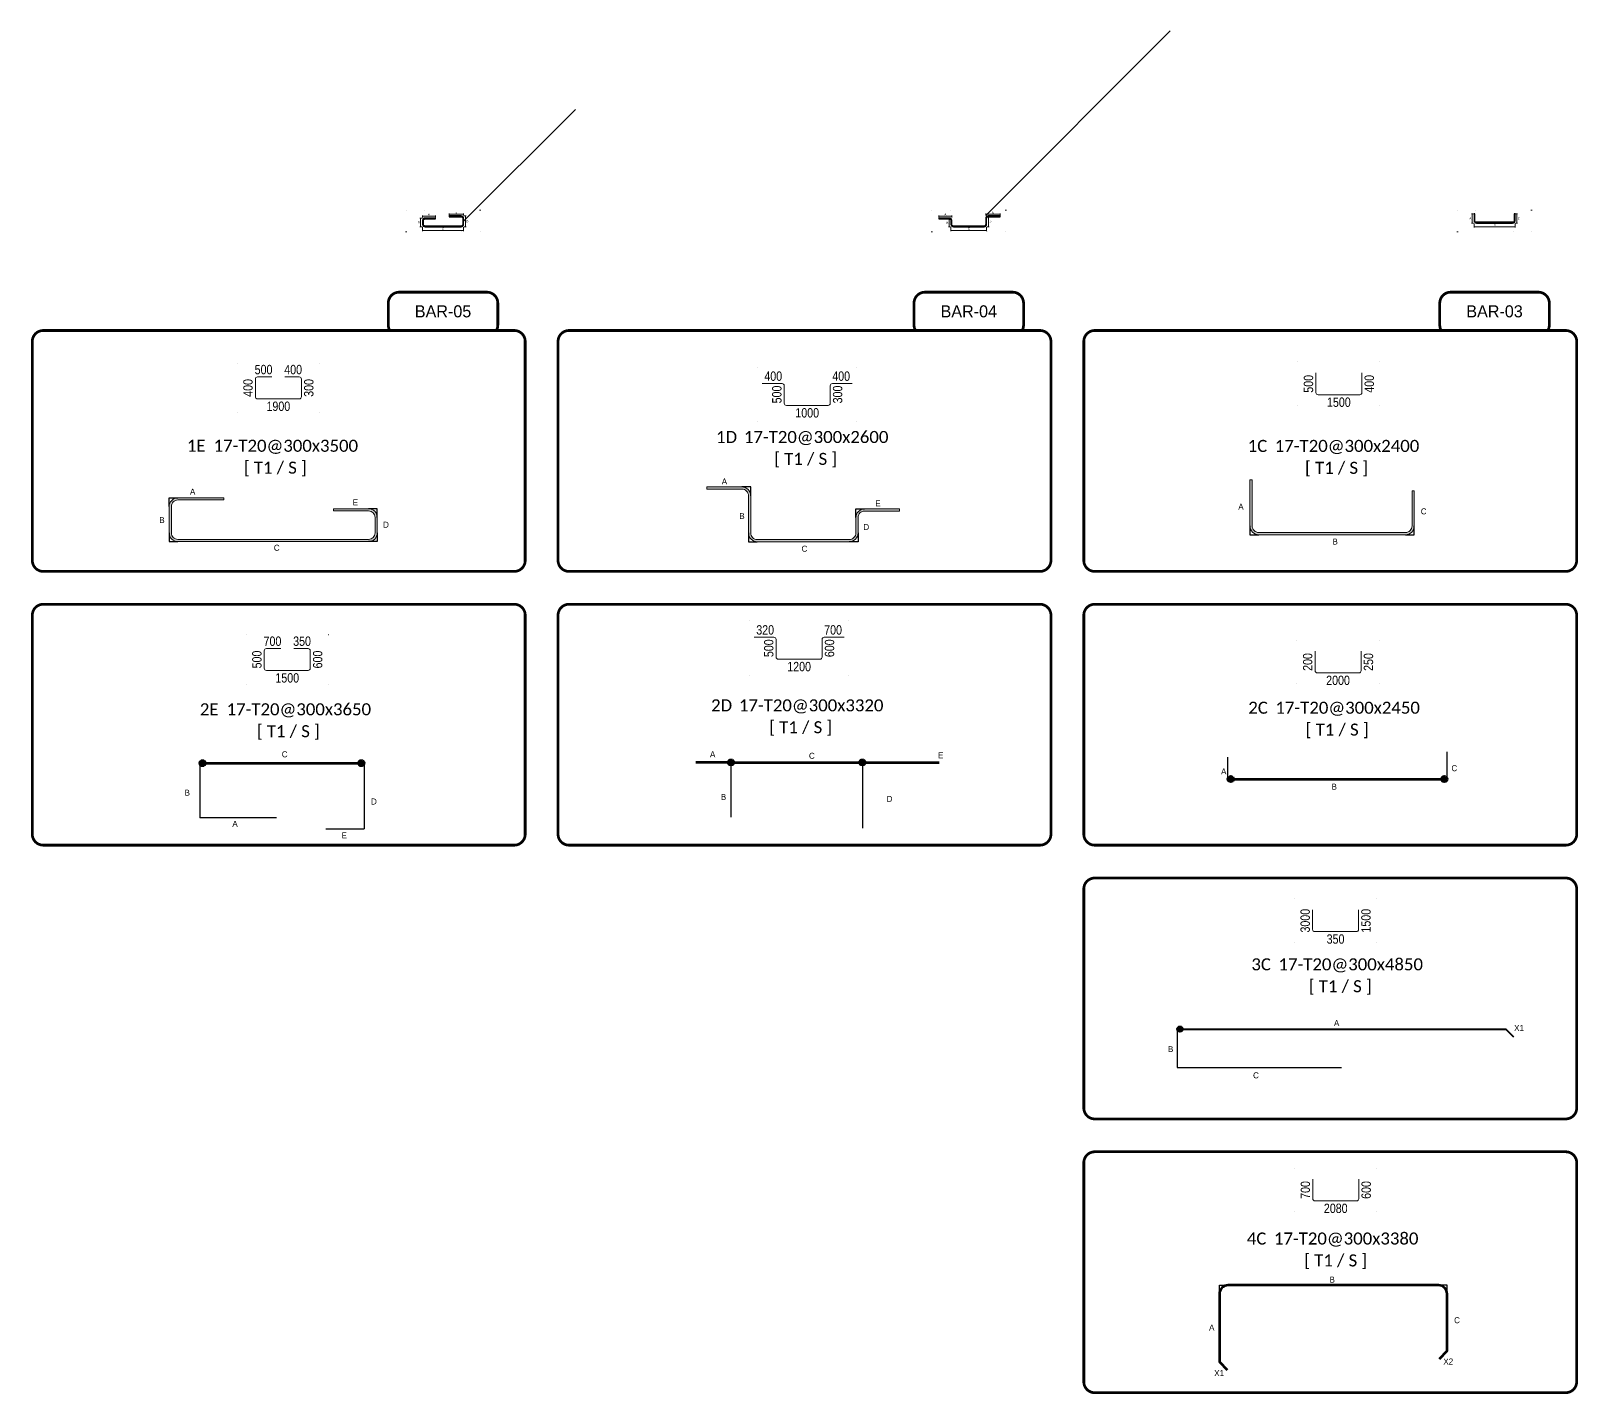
# Model space of a CAD drawing. Header units: millimetres. Extents: x -60174 to 9129, y -15592 to -3144.
# Drawn here: x -18041 to -3916, y -15592 to -3144 of the extents above; entities that cross this region are included whole.
import ezdxf
from ezdxf.enums import TextEntityAlignment as Align

# ---------------------------------------------------------------- set-up
doc = ezdxf.new("R2010")
doc.units = ezdxf.units.MM
doc.header["$LTSCALE"] = 80
doc.linetypes.add('DOT', pattern=[6.35, 0, -6.35])
for name, color, linetype, lineweight in [('S-ANNO-MARK', 2, 'Continuous', 5), ('S-ANNO-TEXT', 3, 'Continuous', 15), ('S-BAR-EXCEL', 4, 'Continuous', 30), ('S-BAR-SEC-HTCH-EXCEL', 253, 'Continuous', 5), ('S-RBAR-SECT', 4, 'Continuous', 9), ('S-RBAR-SECT-HTCH', 252, 'Continuous', 5), ('S-RBAR-TEXT', 3, 'Continuous', 9), ('S-REBAR-MARK', 124, 'Continuous', 9), ('S-REBAR-SHAP', 220, 'Continuous', 9), ('S-SLAB-RBAR', 6, 'Continuous', 53), ('S-WALL-RBAR-CS-H', 6, 'Continuous', 40)]:
    doc.layers.add(name, color=color, linetype=linetype, lineweight=lineweight)
doc.styles.add('ARIAL Narrow', font='ARIALN.TTF')
doc.styles.add('ARIAL ROUNDED', font='ARLRDBD.TTF')
doc.styles.add('CALIBRI', font='calibri.ttf')
doc.styles.get("Standard").update_dxf_attribs({"font": 'arial.ttf'})

# ---------------------------------------------------------------- blocks, each defined once
blk = doc.blocks.new('*U2')
at = {"layer": 'S-SLAB-RBAR'}
h = blk.add_hatch(color=0, dxfattribs=at)
h.dxf.hatch_style = 1
edge = h.paths.add_edge_path()
edge.add_arc((-206, 0), 25, 0, 360)
h = blk.add_hatch(color=0, dxfattribs=at)
h.dxf.hatch_style = 1
edge = h.paths.add_edge_path()
edge.add_arc((1744, 0), 25, 0, 360)
at = {"layer": 'Defpoints'}
for points in [[(-231, 0), (-231, 200)], [(1769, 0), (1769, 250)]]:
    blk.add_lwpolyline(points, dxfattribs=at)
at = {"layer": 'S-SLAB-RBAR', "color": 0}
blk.add_lwpolyline([(-231, 0), (1769, 0)], dxfattribs=at)
for centre in [(-206, 0), (1744, 0)]:
    blk.add_circle(centre, 25, dxfattribs=at)
blk = doc.blocks.new('BAR-03-01')
at = {"layer": 'S-RBAR-SECT-HTCH'}
h = blk.add_hatch(color=256, dxfattribs=at)
h.dxf.hatch_style = 1
edge = h.paths.add_edge_path()
edge.add_line((750, 400), (750, 80))
edge.add_arc((670, 80), 80, -90, 0, ccw=False)
edge.add_line((670, 0), (-670, 0))
edge.add_arc((-670, 80), 80, 180, 270, ccw=False)
edge.add_line((-750, 80), (-750, 500))
edge.add_line((-750, 500), (-730, 500))
edge.add_line((-730, 500), (-730, 80))
edge.add_arc((-670, 80), 60, 180, 270)
edge.add_line((-670, 20), (670, 20))
edge.add_arc((670, 80), 60, 270, 360)
edge.add_line((730, 80), (730, 400))
edge.add_line((730, 400), (750, 400))
at = {"layer": 'Defpoints'}
for points in [[(-750, 80), (-750, 0), (-670, 0)], [(670, 0), (750, 0), (750, 80)]]:
    blk.add_lwpolyline(points, dxfattribs=at)
at = {"layer": 'S-RBAR-SECT', "color": 0}
blk.add_lwpolyline([(750, 400), (750, 80, -0.414214), (670, 0), (-670, 0, -0.414214), (-750, 80), (-750, 500), (-730, 500), (-730, 80, 0.414214), (-670, 20), (670, 20, 0.414214), (730, 80), (730, 400)], format="xyb", close=True, dxfattribs=at)
blk = doc.blocks.new('EXCEL-03')
at = {"layer": 'S-BAR-SEC-HTCH-EXCEL'}
h = blk.add_hatch(color=256, dxfattribs=at)
h.dxf.hatch_style = 1
h.paths.add_polyline_path([(502, -119, 0.414214), (525, -96), (525, -36), (518, -36), (518, -96, -0.414214), (502, -111), (172, -111, -0.414214), (158, -96), (158, -36), (150, -36), (150, -96, 0.414214), (172, -119)])
at = {"linetype": 'DOT'}
blk.add_lwpolyline([(0, -200), (675, -200), (675, 0), (0, 0)], close=True, dxfattribs=at)
at = {"layer": 'S-ANNO-MARK', "color": 7}
for p, q in [((146, -36), (127, -36)), ((146, -119), (127, -119)), ((133, -119), (133, -36)), ((150, -123), (150, -158)), ((525, -123), (525, -158)), ((529, -36), (548, -36)), ((529, -119), (548, -119)), ((542, -119), (542, -36)), ((525, -152), (150, -152))]:
    blk.add_line(p, q, dxfattribs=at)
for points in [[(138, -49), (128, -49), (133, -36)], [(138, -106), (128, -106), (133, -119)], [(537, -49), (546, -49), (542, -36)], [(537, -106), (546, -106), (542, -119)], [(163, -147), (163, -156), (150, -152)], [(512, -147), (512, -156), (525, -152)]]:
    blk.add_solid(points, dxfattribs=at)
at = {"layer": 'S-BAR-EXCEL', "color": 7}
blk.add_lwpolyline([(158, -36), (150, -36), (150, -96, 0.414214), (172, -119), (502, -119, 0.414214), (525, -96), (525, -36), (518, -36), (518, -96, -0.414214), (502, -111), (172, -111, -0.414214), (158, -96)], format="xyb", close=True, dxfattribs=at)
at = {"layer": 'S-ANNO-TEXT', "color": 7}
for s, p in [('A', (117, -77)), ('B', (338, -135)), ('C', (559, -77))]:
    blk.add_text(s, height=18.8, dxfattribs=at).set_placement(p, align=Align.MIDDLE_CENTER)
blk = doc.blocks.new('EXCEL-04')
at = {"layer": 'S-BAR-SEC-HTCH-EXCEL'}
h = blk.add_hatch(color=256, dxfattribs=at)
h.dxf.hatch_style = 1
edge = h.paths.add_edge_path()
edge.add_arc((160, -96), 15, 0, 90, ccw=False)
edge.add_line((175, -96), (175, -131))
edge.add_arc((198, -131), 22.5, 180, 270)
edge.add_line((198, -153), (478, -153))
edge.add_arc((478, -131), 22.5, 270, 360)
edge.add_line((500, -131), (500, -76))
edge.add_arc((515, -76), 15, 90, 180, ccw=False)
edge.add_line((515, -61), (625, -61))
edge.add_line((625, -61), (625, -53))
edge.add_line((625, -53), (515, -53))
edge.add_arc((515, -76), 22.5, 90, 180)
edge.add_line((492, -76), (492, -131))
edge.add_arc((478, -131), 15, -90, 0, ccw=False)
edge.add_line((478, -146), (198, -146))
edge.add_arc((198, -131), 15, 180, 270, ccw=False)
edge.add_line((182, -131), (182, -96))
edge.add_arc((160, -96), 22.5, 0, 90)
edge.add_line((160, -73), (65, -73))
edge.add_line((65, -73), (65, -81))
edge.add_line((65, -81), (160, -81))
at = {"linetype": 'DOT'}
blk.add_lwpolyline([(0, -200), (675, -200), (675, 0), (0, 0)], close=True, dxfattribs=at)
at = {"layer": 'S-ANNO-MARK', "color": 7}
for p, q in [((65, -69), (65, -51)), ((182, -57), (65, -57)), ((158, -153), (158, -81)), ((182, -69), (182, -51)), ((492, -49), (492, -31)), ((492, -37), (625, -37)), ((517, -153), (517, -61)), ((625, -49), (625, -31)), ((171, -153), (152, -153)), ((175, -157), (175, -192)), ((500, -186), (175, -186)), ((500, -157), (500, -192)), ((504, -153), (523, -153))]:
    blk.add_line(p, q, dxfattribs=at)
for points in [[(78, -52), (78, -61), (65, -57)], [(163, -94), (154, -94), (158, -81)], [(163, -140), (154, -140), (158, -153)], [(170, -52), (170, -61), (182, -57)], [(506, -32), (506, -41), (492, -37)], [(512, -74), (522, -74), (517, -61)], [(512, -140), (522, -140), (517, -153)], [(612, -32), (612, -41), (625, -37)], [(188, -182), (188, -191), (175, -186)], [(487, -182), (487, -191), (500, -186)]]:
    blk.add_solid(points, dxfattribs=at)
at = {"layer": 'S-BAR-EXCEL', "color": 7}
blk.add_lwpolyline([(160, -81, -0.414214), (175, -96), (175, -131, 0.414214), (198, -153), (478, -153, 0.414214), (500, -131), (500, -76, -0.414214), (515, -61), (625, -61), (625, -53), (515, -53, 0.414214), (492, -76), (492, -131, -0.414214), (478, -146), (198, -146, -0.414214), (182, -131), (182, -96, 0.414214), (160, -73), (65, -73), (65, -81)], format="xyb", close=True, dxfattribs=at)
at = {"layer": 'S-ANNO-TEXT', "color": 7}
for s, p in [('A', (124, -40)), ('B', (142, -117)), ('D', (534, -102)), ('E', (559, -20)), ('C', (338, -170))]:
    blk.add_text(s, height=18.8, dxfattribs=at).set_placement(p, align=Align.MIDDLE_CENTER)
blk = doc.blocks.new('EXCEL-05')
at = {"layer": 'S-BAR-SEC-HTCH-EXCEL'}
h = blk.add_hatch(color=256, dxfattribs=at)
h.dxf.hatch_style = 1
edge = h.paths.add_edge_path()
edge.add_arc((-29927, -4828), 22.5, 180, 270)
edge.add_line((-29927, -4850), (-29597, -4850))
edge.add_arc((-29597, -4828), 22.5, 270, 360)
edge.add_line((-29575, -4828), (-29575, -4773))
edge.add_arc((-29597, -4773), 22.5, 0, 90)
edge.add_line((-29597, -4750), (-29707, -4750))
edge.add_line((-29707, -4750), (-29707, -4758))
edge.add_line((-29707, -4758), (-29597, -4758))
edge.add_arc((-29597, -4773), 15, 0, 90, ccw=False)
edge.add_line((-29582, -4773), (-29582, -4828))
edge.add_arc((-29597, -4828), 15, -90, 0, ccw=False)
edge.add_line((-29597, -4843), (-29927, -4843))
edge.add_arc((-29927, -4828), 15, 180, 270, ccw=False)
edge.add_line((-29942, -4828), (-29942, -4793))
edge.add_arc((-29927, -4793), 15, 90, 180, ccw=False)
edge.add_line((-29927, -4778), (-29832, -4778))
edge.add_line((-29832, -4778), (-29832, -4770))
edge.add_line((-29832, -4770), (-29927, -4770))
edge.add_arc((-29927, -4793), 22.5, 90, 180)
edge.add_line((-29950, -4793), (-29950, -4828))
at = {"linetype": 'DOT'}
blk.add_lwpolyline([(-30100, -4897), (-29425, -4897), (-29425, -4697), (-30100, -4697)], close=True, dxfattribs=at)
at = {"layer": 'S-ANNO-MARK', "color": 7}
for p, q in [((-29954, -4770), (-29973, -4770)), ((-29967, -4850), (-29967, -4770)), ((-29950, -4766), (-29950, -4748)), ((-29950, -4754), (-29832, -4754)), ((-29832, -4766), (-29832, -4748)), ((-29707, -4746), (-29707, -4728)), ((-29575, -4734), (-29707, -4734)), ((-29575, -4746), (-29575, -4728)), ((-29571, -4750), (-29552, -4750)), ((-29558, -4850), (-29558, -4750)), ((-29954, -4850), (-29973, -4850)), ((-29950, -4854), (-29950, -4889)), ((-29575, -4883), (-29950, -4883)), ((-29575, -4854), (-29575, -4889)), ((-29571, -4850), (-29552, -4850))]:
    blk.add_line(p, q, dxfattribs=at)
for points in [[(-29962, -4783), (-29971, -4783), (-29967, -4770)], [(-29937, -4749), (-29937, -4758), (-29950, -4754)], [(-29845, -4749), (-29845, -4758), (-29832, -4754)], [(-29694, -4729), (-29694, -4738), (-29707, -4734)], [(-29588, -4729), (-29588, -4738), (-29575, -4734)], [(-29562, -4763), (-29553, -4763), (-29558, -4750)], [(-29962, -4837), (-29971, -4837), (-29967, -4850)], [(-29937, -4879), (-29937, -4888), (-29950, -4883)], [(-29588, -4879), (-29588, -4888), (-29575, -4883)], [(-29562, -4837), (-29553, -4837), (-29558, -4850)]]:
    blk.add_solid(points, dxfattribs=at)
at = {"layer": 'S-BAR-EXCEL', "color": 7}
blk.add_lwpolyline([(-29950, -4828, 0.414214), (-29927, -4850), (-29597, -4850, 0.414214), (-29575, -4828), (-29575, -4773, 0.414214), (-29597, -4750), (-29707, -4750), (-29707, -4758), (-29597, -4758, -0.414214), (-29582, -4773), (-29582, -4828, -0.414214), (-29597, -4843), (-29927, -4843, -0.414214), (-29942, -4828), (-29942, -4793, -0.414214), (-29927, -4778), (-29832, -4778), (-29832, -4770), (-29927, -4770, 0.414214), (-29950, -4793)], format="xyb", close=True, dxfattribs=at)
at = {"layer": 'S-ANNO-TEXT', "color": 7}
for s, p in [('B', (-29983, -4810)), ('A', (-29892, -4737)), ('E', (-29642, -4717)), ('D', (-29541, -4800)), ('C', (-29762, -4868))]:
    blk.add_text(s, height=18.8, dxfattribs=at).set_placement(p, align=Align.MIDDLE_CENTER)
blk = doc.blocks.new('*U38')
at = {"layer": 'Defpoints'}
for points in [[(-1040, -80), (-1040, 0), (-960, 0)], [(1040, -80), (1040, 0), (960, 0)]]:
    blk.add_lwpolyline(points, dxfattribs=at)
at = {"layer": 'S-SLAB-RBAR', "color": 0}
blk.add_lwpolyline([(969, -671), (1040, -600), (1040, -80, 0.414214), (960, 0), (-960, 0, 0.414214), (-1040, -80), (-1040, -700), (-969, -771)], format="xyb", dxfattribs=at)
blk = doc.blocks.new('*U40')
at = {"layer": 'S-SLAB-RBAR'}
h = blk.add_hatch(color=0, dxfattribs=at)
h.dxf.hatch_style = 1
edge = h.paths.add_edge_path()
edge.add_arc((-750, 0), 25, 0, 360)
h = blk.add_hatch(color=0, dxfattribs=at)
h.dxf.hatch_style = 1
edge = h.paths.add_edge_path()
edge.add_arc((450, 0), 25, 0, 360)
at = {"layer": 'Defpoints'}
for points in [[(-750, 0), (-750, -500)], [(450, 0), (450, -600)]]:
    blk.add_lwpolyline(points, dxfattribs=at)
at = {"layer": 'S-SLAB-RBAR', "color": 0}
for points in [[(-750, 0), (-1070, 0)], [(-750, 0), (450, 0)], [(450, 0), (1150, 0)]]:
    blk.add_lwpolyline(points, dxfattribs=at)
for centre in [(-750, 0), (450, 0)]:
    blk.add_circle(centre, 25, dxfattribs=at)
blk = doc.blocks.new('*U42')
at = {"layer": 'S-SLAB-RBAR'}
h = blk.add_hatch(color=0, dxfattribs=at)
h.dxf.hatch_style = 1
edge = h.paths.add_edge_path()
edge.add_arc((-725, 0), 25, 0, 360)
h = blk.add_hatch(color=0, dxfattribs=at)
h.dxf.hatch_style = 1
edge = h.paths.add_edge_path()
edge.add_arc((725, 0), 25, 0, 360)
at = {"layer": 'Defpoints'}
for points in [[(-750, 0), (-750, -500)], [(750, 0), (750, -600)], [(-50, -500), (-750, -500)], [(400, -600), (750, -600)]]:
    blk.add_lwpolyline(points, dxfattribs=at)
at = {"layer": 'S-SLAB-RBAR', "color": 0}
blk.add_lwpolyline([(-750, 0), (750, 0)], dxfattribs=at)
for centre in [(-725, 0), (725, 0)]:
    blk.add_circle(centre, 25, dxfattribs=at)
blk = doc.blocks.new('BAR-INFO')
at = {"style": 'CALIBRI', "flags": 1}
for tag, p in [('BAR_SHAPE', (228, -345)), ('VARIABLES', (228, -545)), ('A', (228, -745)), ('B', (228, -945)), ('C', (228, -1145)), ('D', (228, -1345)), ('E', (228, -1545)), ('F', (228, -1745)), ('G', (228, -1945)), ('H', (228, -2145)), ('Y1', (228, -2345)), ('Y2', (228, -2545)), ('Y3', (228, -2745)), ('Y4', (228, -2945)), ('R1', (228, -3145)), ('R2', (228, -3345)), ('R3', (228, -3545))]:
    blk.add_attdef(tag, text='', height=110, dxfattribs=at).set_placement(p, align=Align.MIDDLE_LEFT)
at = {"layer": 'S-RBAR-TEXT', "style": 'CALIBRI'}
for tag, p in [('BAR_INFO', (1225, 55)), ('BAR_LOCATION', (783, -145))]:
    blk.add_attdef(tag, text='', height=110, dxfattribs=at).set_placement(p, align=Align.MIDDLE_CENTER)
at = {"layer": 'S-REBAR-MARK', "style": 'CALIBRI'}
blk.add_attdef('BAR_MARK', text='', height=110, dxfattribs=at).set_placement((404, 55), align=Align.MIDDLE_CENTER)
blk = doc.blocks.new('*U80')
at = {"layer": 'Defpoints', "linetype": 'DOT', "ltscale": 100}
blk.add_lwpolyline([(-375, -200), (375, -200), (375, 200), (-375, 200)], close=True, dxfattribs=at)
at = {"layer": 'S-REBAR-SHAP'}
blk.add_lwpolyline([(-210, 100), (-210, -80, 0.4142136), (-190, -100), (190, -100, 0.4142136), (210, -80), (210, 100)], format="xyb", dxfattribs=at)
at = {"layer": 'S-RBAR-TEXT', "style": 'ARIAL Narrow'}
for tag, p in [('A', (-277.5, 0)), ('C', (277.5, 0))]:
    blk.add_attdef(tag, text='', height=85, rotation=90, dxfattribs=at).set_placement(p, align=Align.MIDDLE_CENTER)
blk.add_attdef('B', text='', height=85, dxfattribs=at).set_placement((0, -167.5), align=Align.MIDDLE_CENTER)
blk = doc.blocks.new('*U69')
at = {"layer": 'S-RBAR-SECT-HTCH'}
h = blk.add_hatch(color=256, dxfattribs=at)
h.dxf.hatch_style = 1
edge = h.paths.add_edge_path()
edge.add_line((-691, 500), (-1011, 500))
edge.add_line((-1011, 500), (-1011, 480))
edge.add_line((-1011, 480), (-691, 480))
edge.add_arc((-691, 420), 60, 0, 90, ccw=False)
edge.add_line((-631, 420), (-631, 80))
edge.add_arc((-551, 80), 80, 180, 270)
edge.add_line((-551, 0), (289, 0))
edge.add_arc((289, 80), 80, 270, 360)
edge.add_line((369, 80), (369, 220))
edge.add_arc((429, 220), 60, 90, 180, ccw=False)
edge.add_line((429, 280), (749, 280))
edge.add_line((749, 280), (749, 300))
edge.add_line((749, 300), (429, 300))
edge.add_arc((429, 220), 80, 90, 180)
edge.add_line((349, 220), (349, 80))
edge.add_arc((289, 80), 60, -90, 0, ccw=False)
edge.add_line((289, 20), (-551, 20))
edge.add_arc((-551, 80), 60, 180, 270, ccw=False)
edge.add_line((-611, 80), (-611, 420))
edge.add_arc((-691, 420), 80, 0, 90)
at = {"layer": 'Defpoints'}
for points in [[(-611, 420), (-611, 500), (-691, 500)], [(349, 220), (349, 300), (429, 300)], [(-631, 80), (-631, 0), (-551, 0)], [(369, 80), (369, 0), (289, 0)]]:
    blk.add_lwpolyline(points, dxfattribs=at)
at = {"layer": 'S-RBAR-SECT', "color": 0}
blk.add_lwpolyline([(-691, 500), (-1011, 500), (-1011, 480), (-691, 480, -0.414214), (-631, 420), (-631, 80, 0.414214), (-551, 0), (289, 0, 0.414214), (369, 80), (369, 220, -0.414214), (429, 280), (749, 280), (749, 300), (429, 300, 0.414214), (349, 220), (349, 80, -0.414214), (289, 20), (-551, 20, -0.414214), (-611, 80), (-611, 420, 0.414214)], format="xyb", close=True, dxfattribs=at)
blk = doc.blocks.new('SHAPE-04')
at = {"layer": 'Defpoints', "linetype": 'DOT', "ltscale": 100}
blk.add_lwpolyline([(-450, -150), (450, -150), (450, 350), (-450, 350)], close=True, dxfattribs=at)
at = {"layer": 'S-REBAR-SHAP'}
blk.add_lwpolyline([(-410, 200), (-230, 200, -0.4142136), (-210, 180), (-210, 20, 0.4142136), (-190, 0), (190, 0, 0.4142136), (210, 20), (210, 180, -0.4142136), (230, 200), (410, 200)], format="xyb", dxfattribs=at)
at = {"layer": 'S-RBAR-TEXT', "style": 'ARIAL Narrow'}
for tag, p in [('A', (-310, 267.5)), ('E', (310, 267.5)), ('C', (0, -67.5))]:
    blk.add_attdef(tag, text='', height=85, dxfattribs=at).set_placement(p, align=Align.MIDDLE_CENTER)
for tag, p in [('B', (-277.5, 100)), ('D', (277.5, 100))]:
    blk.add_attdef(tag, text='', height=85, rotation=90, dxfattribs=at).set_placement(p, align=Align.MIDDLE_CENTER)
blk = doc.blocks.new('BAR-05-01')
at = {"layer": 'S-RBAR-SECT-HTCH'}
h = blk.add_hatch(color=256, dxfattribs=at)
h.dxf.hatch_style = 1
edge = h.paths.add_edge_path()
edge.add_arc((-870, 320), 60, 90, 180, ccw=False)
edge.add_line((-870, 380), (-450, 380))
edge.add_line((-450, 380), (-450, 400))
edge.add_line((-450, 400), (-870, 400))
edge.add_arc((-870, 320), 80, 90, 180)
edge.add_line((-950, 320), (-950, 80))
edge.add_arc((-870, 80), 80, 180, 270)
edge.add_line((-870, 0), (870, 0))
edge.add_arc((870, 80), 80, 270, 360)
edge.add_line((950, 80), (950, 220))
edge.add_arc((870, 220), 80, 0, 90)
edge.add_line((870, 300), (550, 300))
edge.add_line((550, 300), (550, 280))
edge.add_line((550, 280), (870, 280))
edge.add_arc((870, 220), 60, 0, 90, ccw=False)
edge.add_line((930, 220), (930, 80))
edge.add_arc((870, 80), 60, -90, 0, ccw=False)
edge.add_line((870, 20), (-870, 20))
edge.add_arc((-870, 80), 60, 180, 270, ccw=False)
edge.add_line((-930, 80), (-930, 320))
at = {"layer": 'Defpoints'}
for points in [[(-950, 320), (-950, 400), (-870, 400)], [(950, 220), (950, 300), (870, 300)], [(-950, 80), (-950, 0), (-870, 0)], [(950, 80), (950, 0), (870, 0)]]:
    blk.add_lwpolyline(points, dxfattribs=at)
at = {"layer": 'S-RBAR-SECT', "color": 0}
blk.add_lwpolyline([(-930, 320, -0.414214), (-870, 380), (-450, 380), (-450, 400), (-870, 400, 0.414214), (-950, 320), (-950, 80, 0.414214), (-870, 0), (870, 0, 0.414214), (950, 80), (950, 220, 0.414214), (870, 300), (550, 300), (550, 280), (870, 280, -0.414214), (930, 220), (930, 80, -0.414214), (870, 20), (-870, 20, -0.414214), (-930, 80)], format="xyb", close=True, dxfattribs=at)
blk = doc.blocks.new('SHAPE-05')
at = {"layer": 'Defpoints', "linetype": 'DOT', "ltscale": 100}
blk.add_lwpolyline([(-375, -125), (375, -125), (375, 325), (-375, 325)], close=True, dxfattribs=at)
at = {"layer": 'S-REBAR-SHAP'}
blk.add_lwpolyline([(-60, 200), (-190, 200, 0.4142136), (-210, 180), (-210, 20, 0.4142136), (-190, 0), (190, 0, 0.4142136), (210, 20), (210, 180, 0.4142136), (190, 200), (60, 200)], format="xyb", dxfattribs=at)
at = {"layer": 'S-RBAR-TEXT', "style": 'ARIAL Narrow'}
for tag, p in [('A', (-135, 267.5)), ('E', (135, 267.5)), ('C', (0, -67.5))]:
    blk.add_attdef(tag, text='', height=85, dxfattribs=at).set_placement(p, align=Align.MIDDLE_CENTER)
for tag, p in [('B', (-277.5, 100)), ('D', (277.5, 100))]:
    blk.add_attdef(tag, text='', height=85, rotation=90, dxfattribs=at).set_placement(p, align=Align.MIDDLE_CENTER)
blk = doc.blocks.new('*U84')
at = {"layer": 'S-WALL-RBAR-CS-H'}
h = blk.add_hatch(color=0, dxfattribs=at)
h.dxf.hatch_style = 1
edge = h.paths.add_edge_path()
edge.add_arc((-1475, 0), 25, 0, 360)
at = {"layer": 'Defpoints'}
for points in [[(-1500, 0), (-1500, -350)], [(-1500, -350), (0, -350)]]:
    blk.add_lwpolyline(points, dxfattribs=at)
at = {"layer": 'S-WALL-RBAR-CS-H', "color": 0}
blk.add_lwpolyline([(-1500, 0), (1500, 0), (1571, -71)], dxfattribs=at)
blk.add_circle((-1475, 0), 25, dxfattribs=at)
blk = doc.blocks.new('SHAPE-03')
at = {"layer": 'Defpoints', "linetype": 'DOT', "ltscale": 100}
blk.add_lwpolyline([(-375, -200), (375, -200), (375, 200), (-375, 200)], close=True, dxfattribs=at)
at = {"layer": 'S-REBAR-SHAP'}
blk.add_lwpolyline([(-210, 100), (-210, -80, 0.4142136), (-190, -100), (190, -100, 0.4142136), (210, -80), (210, 100)], format="xyb", dxfattribs=at)
at = {"layer": 'S-RBAR-TEXT', "style": 'ARIAL Narrow'}
for tag, p in [('A', (-277.5, 0)), ('C', (277.5, 0))]:
    blk.add_attdef(tag, text='', height=85, rotation=90, dxfattribs=at).set_placement(p, align=Align.MIDDLE_CENTER)
blk.add_attdef('B', text='', height=85, dxfattribs=at).set_placement((0, -167.5), align=Align.MIDDLE_CENTER)

msp = doc.modelspace()

# ---------------------------------------------------------------- linework, layer by layer
at = {"color": 9, "true_color": 0xd19cc7}
for points in [[(-9323.458, -4828.958), (-7638.759, -3144.258)], [(-14090.958, -4882.958), (-13070.456, -3862.456)]]:
    msp.add_lwpolyline(points, dxfattribs=at)
at = {"layer": 'S-ANNO-MARK', "color": 251, "const_width": 25}
for points in [[(-13791.855, -5879.764, 0.131652498), (-13778.458, -5829.764), (-13778.458, -5629.764, 0.414213562), (-13878.458, -5529.764), (-14678.458, -5529.764, 0.414213562), (-14778.458, -5629.764), (-14778.458, -5829.764, 0.131652498), (-14765.06, -5879.764, 0.131652498)], [(-8991.855, -5879.764, 0.131652498), (-8978.458, -5829.764), (-8978.458, -5629.764, 0.414213562), (-9078.458, -5529.764), (-9878.458, -5529.764, 0.414213562), (-9978.458, -5629.764), (-9978.458, -5829.764, 0.131652498), (-9965.06, -5879.764, 0.131652498)], [(-4191.855, -5879.764, 0.131652498), (-4178.458, -5829.764), (-4178.458, -5629.764, 0.414213562), (-4278.458, -5529.764), (-5078.458, -5529.764, 0.414213562), (-5178.458, -5629.764), (-5178.458, -5829.764, 0.131652498), (-5165.06, -5879.764, 0.131652498)]]:
    msp.add_lwpolyline(points, format="xyb", dxfattribs=at)
for points in [[(-13628.458, -5879.764), (-17928.458, -5879.764, 0.414213562), (-18028.458, -5979.764), (-18028.458, -7979.764, 0.414213562), (-17928.458, -8079.764), (-13628.458, -8079.764, 0.414213562), (-13528.458, -7979.764), (-13528.458, -5979.764, 0.414213562)], [(-8828.458, -5879.764), (-13128.458, -5879.764, 0.414213562), (-13228.458, -5979.764), (-13228.458, -7979.764, 0.414213562), (-13128.458, -8079.764), (-8828.458, -8079.764, 0.414213562), (-8728.458, -7979.764), (-8728.458, -5979.764, 0.414213562)], [(-4028.458, -5879.764), (-8328.458, -5879.764, 0.414213562), (-8428.458, -5979.764), (-8428.458, -7979.764, 0.414213562), (-8328.458, -8079.764), (-4028.458, -8079.764, 0.414213562), (-3928.458, -7979.764), (-3928.458, -5979.764, 0.414213562)], [(-13628.458, -8379.764), (-17928.458, -8379.764, 0.414213562), (-18028.458, -8479.764), (-18028.458, -10479.764, 0.414213562), (-17928.458, -10579.764), (-13628.458, -10579.764, 0.414213562), (-13528.458, -10479.764), (-13528.458, -8479.764, 0.414213562)], [(-8828.458, -8379.764), (-13128.458, -8379.764, 0.414213562), (-13228.458, -8479.764), (-13228.458, -10479.764, 0.414213562), (-13128.458, -10579.764), (-8828.458, -10579.764, 0.414213562), (-8728.458, -10479.764), (-8728.458, -8479.764, 0.414213562)], [(-4028.458, -8379.764), (-8328.458, -8379.764, 0.414213562), (-8428.458, -8479.764), (-8428.458, -10479.764, 0.414213562), (-8328.458, -10579.764), (-4028.458, -10579.764, 0.414213562), (-3928.458, -10479.764), (-3928.458, -8479.764, 0.414213562)], [(-4028.458, -10879.764), (-8328.458, -10879.764, 0.414213562), (-8428.458, -10979.764), (-8428.458, -12979.764, 0.414213562), (-8328.458, -13079.764), (-4028.458, -13079.764, 0.414213562), (-3928.458, -12979.764), (-3928.458, -10979.764, 0.414213562)], [(-4028.458, -13379.764), (-8328.458, -13379.764, 0.414213562), (-8428.458, -13479.764), (-8428.458, -15479.764, 0.414213562), (-8328.458, -15579.764), (-4028.458, -15579.764, 0.414213562), (-3928.458, -15479.764), (-3928.458, -13479.764, 0.414213562)]]:
    msp.add_lwpolyline(points, format="xyb", close=True, dxfattribs=at)

# ---------------------------------------------------------------- block references
at = {"color": 9, "true_color": 0xd19cc7}
msp.add_blockref('SHAPE-03', (-6130.1, -11269.489), dxfattribs=at).add_auto_attribs({'A': '3000', 'B': '350', 'C': '1500'})
at = {"layer": 'S-BAR-SEC-HTCH-EXCEL'}
for name, p in [('EXCEL-05', (15483.903, -82.769)), ('EXCEL-04', (-9815.958, -4779.764)), ('EXCEL-03', (-5015.958, -4779.764))]:
    msp.add_blockref(name, p, dxfattribs=at)
at = {"layer": 'S-RBAR-SECT', "color": 1}
msp.add_blockref('*U69', (-10858.777, -7808.788), dxfattribs=at)
at = {"layer": 'S-RBAR-SECT'}
msp.add_blockref('BAR-03-01', (-6161.101, -7744.44), dxfattribs=at)
at = {"layer": 'S-RBAR-SECT', "color": 31, "true_color": 0xfecc66}
msp.add_blockref('BAR-05-01', (-15829.092, -7807.552), dxfattribs=at)
at = {"layer": 'S-REBAR-MARK'}
ref = msp.add_blockref('BAR-INFO', (-16625.997, -6987.321), dxfattribs=at)
ref.add_attrib('BAR_MARK', '1E', dxfattribs={"height": 110, "style": 'CALIBRI'}).set_placement((-16531.947, -6932.321), align=Align.MIDDLE_CENTER)
ref.add_attrib('BAR_INFO', '17-T20@300x3500', dxfattribs={"layer": 'S-RBAR-TEXT', "height": 110, "style": 'CALIBRI'}).set_placement((-15714.132, -6932.321), align=Align.MIDDLE_CENTER)
ref.add_attrib('BAR_LOCATION', '[ T1 / S ]', dxfattribs={"layer": 'S-RBAR-TEXT', "height": 110, "style": 'CALIBRI'}).set_placement((-15809.833, -7132.321), align=Align.MIDDLE_CENTER)
ref = msp.add_blockref('BAR-INFO', (-11783.926, -6907.298), dxfattribs=at)
ref.add_attrib('BAR_MARK', '1D', dxfattribs={"height": 110, "style": 'CALIBRI'}).set_placement((-11689.876, -6852.298), align=Align.MIDDLE_CENTER)
ref.add_attrib('BAR_INFO', '17-T20@300x2600', dxfattribs={"layer": 'S-RBAR-TEXT', "height": 110, "style": 'CALIBRI'}).set_placement((-10872.062, -6852.298), align=Align.MIDDLE_CENTER)
ref.add_attrib('BAR_LOCATION', '[ T1 / S ]', dxfattribs={"layer": 'S-RBAR-TEXT', "height": 110, "style": 'CALIBRI'}).set_placement((-10967.762, -7052.298), align=Align.MIDDLE_CENTER)
ref = msp.add_blockref('BAR-INFO', (-6937.094, -6988.88), dxfattribs=at)
ref.add_attrib('BAR_MARK', '1C', dxfattribs={"height": 110, "style": 'CALIBRI'}).set_placement((-6843.044, -6933.88), align=Align.MIDDLE_CENTER)
ref.add_attrib('BAR_INFO', '17-T20@300x2400', dxfattribs={"layer": 'S-RBAR-TEXT', "height": 110, "style": 'CALIBRI'}).set_placement((-6025.229, -6933.88), align=Align.MIDDLE_CENTER)
ref.add_attrib('BAR_LOCATION', '[ T1 / S ]', dxfattribs={"layer": 'S-RBAR-TEXT', "height": 110, "style": 'CALIBRI'}).set_placement((-6120.929, -7133.88), align=Align.MIDDLE_CENTER)
ref = msp.add_blockref('BAR-INFO', (-16507.187, -9394.067), dxfattribs=at)
ref.add_attrib('BAR_MARK', '2E', dxfattribs={"height": 110, "style": 'CALIBRI'}).set_placement((-16413.137, -9339.067), align=Align.MIDDLE_CENTER)
ref.add_attrib('BAR_INFO', '17-T20@300x3650', dxfattribs={"layer": 'S-RBAR-TEXT', "height": 110, "style": 'CALIBRI'}).set_placement((-15595.323, -9339.067), align=Align.MIDDLE_CENTER)
ref.add_attrib('BAR_LOCATION', '[ T1 / S ]', dxfattribs={"layer": 'S-RBAR-TEXT', "height": 110, "style": 'CALIBRI'}).set_placement((-15691.023, -9539.067), align=Align.MIDDLE_CENTER)
ref = msp.add_blockref('BAR-INFO', (-11829.315, -9357.966), dxfattribs=at)
ref.add_attrib('BAR_MARK', '2D', dxfattribs={"height": 110, "style": 'CALIBRI'}).set_placement((-11735.265, -9302.966), align=Align.MIDDLE_CENTER)
ref.add_attrib('BAR_INFO', '17-T20@300x3320', dxfattribs={"layer": 'S-RBAR-TEXT', "height": 110, "style": 'CALIBRI'}).set_placement((-10917.45, -9302.966), align=Align.MIDDLE_CENTER)
ref.add_attrib('BAR_LOCATION', '[ T1 / S ]', dxfattribs={"layer": 'S-RBAR-TEXT', "height": 110, "style": 'CALIBRI'}).set_placement((-11013.151, -9502.966), align=Align.MIDDLE_CENTER)
ref = msp.add_blockref('BAR-INFO', (-6931.425, -9379.52), dxfattribs=at)
ref.add_attrib('BAR_MARK', '2C', dxfattribs={"height": 110, "style": 'CALIBRI'}).set_placement((-6837.375, -9324.52), align=Align.MIDDLE_CENTER)
ref.add_attrib('BAR_INFO', '17-T20@300x2450', dxfattribs={"layer": 'S-RBAR-TEXT', "height": 110, "style": 'CALIBRI'}).set_placement((-6019.561, -9324.52), align=Align.MIDDLE_CENTER)
ref.add_attrib('BAR_LOCATION', '[ T1 / S ]', dxfattribs={"layer": 'S-RBAR-TEXT', "height": 110, "style": 'CALIBRI'}).set_placement((-6115.261, -9524.52), align=Align.MIDDLE_CENTER)
ref = msp.add_blockref('BAR-INFO', (-6903.403, -11723.043), dxfattribs=at)
ref.add_attrib('BAR_MARK', '3C', dxfattribs={"height": 110, "style": 'CALIBRI'}).set_placement((-6809.353, -11668.043), align=Align.MIDDLE_CENTER)
ref.add_attrib('BAR_INFO', '17-T20@300x4850', dxfattribs={"layer": 'S-RBAR-TEXT', "height": 110, "style": 'CALIBRI'}).set_placement((-5991.539, -11668.043), align=Align.MIDDLE_CENTER)
ref.add_attrib('BAR_LOCATION', '[ T1 / S ]', dxfattribs={"layer": 'S-RBAR-TEXT', "height": 110, "style": 'CALIBRI'}).set_placement((-6087.239, -11868.043), align=Align.MIDDLE_CENTER)
ref = msp.add_blockref('BAR-INFO', (-6944.861, -14226.848), dxfattribs=at)
ref.add_attrib('BAR_MARK', '4C', dxfattribs={"height": 110, "style": 'CALIBRI'}).set_placement((-6850.811, -14171.848), align=Align.MIDDLE_CENTER)
ref.add_attrib('BAR_INFO', '17-T20@300x3380', dxfattribs={"layer": 'S-RBAR-TEXT', "height": 110, "style": 'CALIBRI'}).set_placement((-6032.996, -14171.848), align=Align.MIDDLE_CENTER)
ref.add_attrib('BAR_LOCATION', '[ T1 / S ]', dxfattribs={"layer": 'S-RBAR-TEXT', "height": 110, "style": 'CALIBRI'}).set_placement((-6128.696, -14371.848), align=Align.MIDDLE_CENTER)
at = {"layer": 'S-REBAR-SHAP'}
for name, p, values in [('SHAPE-05', (-15782.099, -6504.21), {'A': '500', 'B': '400', 'C': '1900', 'D': '300', 'E': '400'}), ('SHAPE-04', (-10953.73, -6564.202), {'A': '400', 'B': '500', 'C': '1000', 'D': '300', 'E': '400'}), ('*U80', (-6099.833, -6366.898), {'A': '500', 'B': '1500', 'C': '400'}), ('SHAPE-04', (-11027.534, -8881.448), {'A': '320', 'B': '500', 'C': '1200', 'D': '600', 'E': '700'}), ('SHAPE-05', (-15700.808, -8984.483), {'A': '700', 'B': '500', 'C': '1500', 'D': '600', 'E': '350'}), ('*U80', (-6107.333, -8907.003), {'A': '200', 'B': '2000', 'C': '250'}), ('*U80', (-6128.392, -13728.53), {'A': '700', 'B': '2080', 'C': '600'})]:
    msp.add_blockref(name, p, dxfattribs=at).add_auto_attribs(values)
at = {"layer": 'S-SLAB-RBAR', "color": 51, "true_color": 0xf7f281}
msp.add_blockref('*U2', (-6881, -9976.154), dxfattribs=at)
at = {"layer": 'S-SLAB-RBAR', "color": 1}
for name, p in [('*U42', (-15749.071, -9831.017)), ('*U40', (-10899.963, -9824.223)), ('*U38', (-6150.976, -14598.706))]:
    msp.add_blockref(name, p, dxfattribs=at)
at = {"layer": 'S-WALL-RBAR-CS-H', "color": 30, "true_color": 0xf8991e}
msp.add_blockref('*U84', (-6075.711, -12259.83), dxfattribs=at)

# ---------------------------------------------------------------- texts
at = {"layer": 'Defpoints', "style": 'ARIAL ROUNDED'}
for s, p in [('A', (-16564.468, -7351.914)), ('A', (-11709.59, -7257.889)), ('E', (-15079.063, -7450.348)), ('E', (-10307.965, -7457.537)), ('A', (-6993.742, -7488.663)), ('B', (-16844.907, -7610.538)), ('D', (-14799.361, -7653.473)), ('B', (-11549.283, -7573.685)), ('C', (-5325.383, -7531.754)), ('D', (-10414.387, -7674.447)), ('C', (-15796.986, -7863.868)), ('C', (-10978.802, -7872.759)), ('B', (-6133.212, -7807.066)), ('C', (-15724.49, -9750.063)), ('A', (-11816.969, -9749.652)), ('C', (-10911.223, -9763.685)), ('E', (-9734.346, -9758.11)), ('A', (-7150.886, -9906.759)), ('C', (-5045.121, -9876.616)), ('B', (-6141.952, -10045.752)), ('B', (-16613.583, -10100.105)), ('D', (-14909.126, -10180.965)), ('B', (-11717.53, -10138.857)), ('D', (-10201.926, -10156.884)), ('A', (-16177.712, -10385.061)), ('E', (-15180.892, -10490.118)), ('A', (-6120.324, -12204.886)), ('X1', (-4454.696, -12249.545)), ('B', (-7635.713, -12441.69)), ('C', (-6856.795, -12681.567)), ('B', (-6160.293, -14546.968)), ('A', (-7260.251, -14985.098)), ('C', (-5021.05, -14917.581)), ('X1', (-7192.972, -15401.038)), ('X2', (-5100.966, -15295.098))]:
    msp.add_text(s, height=55, dxfattribs=at).set_placement(p, align=Align.MIDDLE_CENTER)
at = {"layer": 'S-ANNO-MARK', "color": 1, "style": 'ARIAL ROUNDED'}
for s, p in [('BAR-05', (-14278.458, -5704.764)), ('BAR-04', (-9478.458, -5704.764)), ('BAR-03', (-4678.458, -5704.764))]:
    msp.add_text(s, height=110, dxfattribs=at).set_placement(p, align=Align.MIDDLE_CENTER)

doc.saveas('drawing.dxf')
